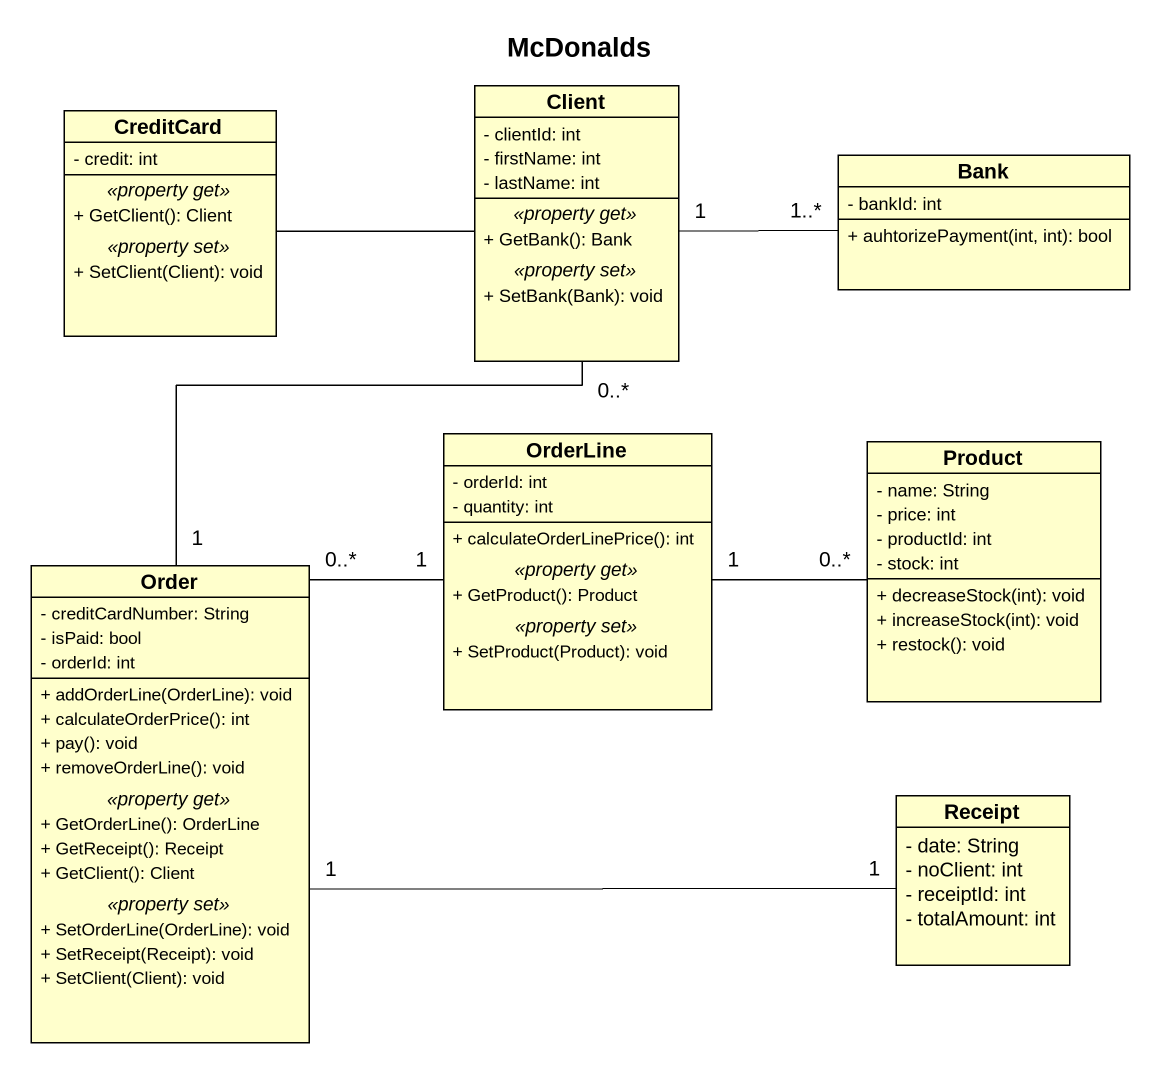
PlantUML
@startuml
title McDonalds
hide circle
hide empty members
skinparam classAttributeIconSize 0
class CreditCard {
  - credit: int
  .. <<property get>> ..
  + GetClient(): Client
  .. <<property set>> ..
  + SetClient(Client): void
}
class Client {
  - clientId: int
  - firstName: int
  - lastName: int
  .. <<property get>> ..
  + GetBank(): Bank
  .. <<property set>> ..
  + SetBank(Bank): void
}
class Bank {
  - bankId: int
  + auhtorizePayment(int, int): bool
}
class OrderLine {
  - orderId: int
  - quantity: int
  --
  + calculateOrderLinePrice(): int
  .. <<property get>> ..
  + GetProduct(): Product
  .. <<property set>> ..
  + SetProduct(Product): void
}
class Product {
  - name: String
  - price: int
  - productId: int
  - stock: int
  + decreaseStock(int): void
  + increaseStock(int): void
  + restock(): void
}
class Order {
  - creditCardNumber: String
  - isPaid: bool
  - orderId: int
  --
  + addOrderLine(OrderLine): void
  + calculateOrderPrice(): int
  + pay(): void
  + removeOrderLine(): void
  .. <<property get>> ..
  + GetOrderLine(): OrderLine
  + GetReceipt(): Receipt
  + GetClient(): Client
  .. <<property set>> ..
  + SetOrderLine(OrderLine): void
  + SetReceipt(Receipt): void
  + SetClient(Client): void
}
class Receipt {
  - date: String
  - noClient: int
  - receiptId: int
  - totalAmount: int
}
CreditCard -right- Client
Client "1" -right- "1..*" Bank
OrderLine "1" -right- "0..*" Product
Order "1" -up- "0..*" Client
Order "0..*" -right- "1" OrderLine
Order "1" -right- "1" Receipt
@enduml
